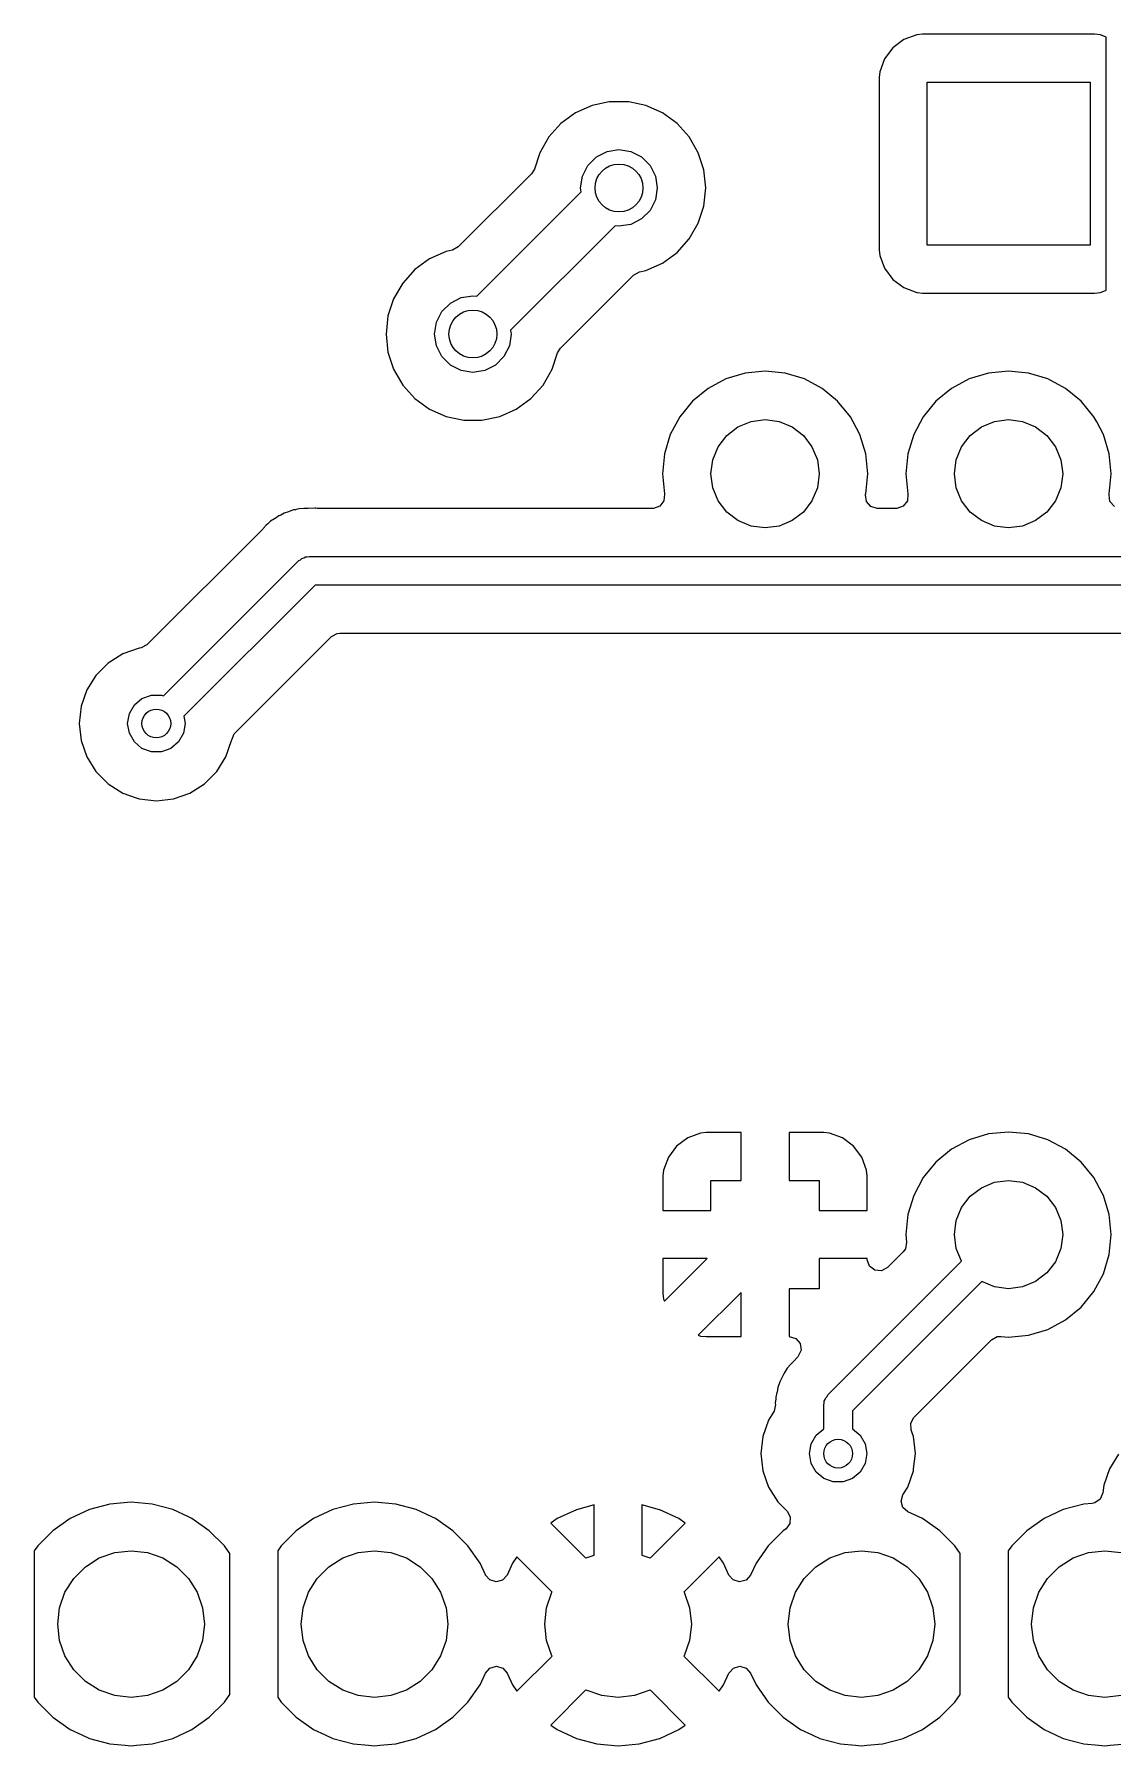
# Model space of a CAD drawing. Extents: x 3.96 to 7.44, y -5.28 to -1.66.
# Drawn here: x 4.43 to 4.873, y -4.22 to -3.517 of the extents above; entities that cross this region are included whole.
import ezdxf

# ---------------------------------------------------------------- set-up
doc = ezdxf.new("R2010")
doc.units = 0
doc.header["$MEASUREMENT"] = 0
doc.layers.add('BLACK', color=7, linetype='CONTINUOUS')

msp = doc.modelspace()

# ---------------------------------------------------------------- linework, layer by layer
at = {"layer": 'BLACK', "linetype": 'CONTINUOUS'}
for p, q in [((4.78246, -3.52246), (4.77906, -3.52699)), ((4.78699, -3.51906), (4.78246, -3.52246)), ((4.78246, -3.52246), (4.78246, -3.52246)), ((4.7923, -3.51708), (4.78699, -3.51906)), ((4.78699, -3.51906), (4.78699, -3.51906)), ((4.79465, -3.51683), (4.7923, -3.51708)), ((4.86535, -3.51683), (4.79465, -3.51683)), ((4.79465, -3.51683), (4.79465, -3.51683)), ((4.8677, -3.51708), (4.86535, -3.51683)), ((4.86535, -3.51683), (4.86535, -3.51683)), ((4.86535, -3.51683), (4.86535, -3.51683)), ((4.86535, -3.51683), (4.86535, -3.51683)), ((4.87016, -3.518), (4.8677, -3.51708)), ((4.8677, -3.51708), (4.8677, -3.51708)), ((4.87016, -3.622), (4.87016, -3.518)), ((4.77906, -3.52699), (4.77708, -3.5323)), ((4.77906, -3.52699), (4.77906, -3.52699)), ((4.77708, -3.5323), (4.77683, -3.53465)), ((4.77683, -3.53465), (4.77683, -3.53465)), ((4.77683, -3.53465), (4.77683, -3.60535)), ((4.79654, -3.60346), (4.79654, -3.53654)), ((4.79654, -3.53654), (4.86346, -3.53654)), ((4.86346, -3.53654), (4.86346, -3.60346)), ((4.65218, -3.54913), (4.64615, -3.55351)), ((4.65898, -3.5461), (4.65218, -3.54913)), ((4.65218, -3.54913), (4.65218, -3.54913)), ((4.66593, -3.54462), (4.65898, -3.5461)), ((4.65898, -3.5461), (4.65898, -3.5461)), ((4.66627, -3.54455), (4.66593, -3.54462)), ((4.67373, -3.54455), (4.66627, -3.54455)), ((4.67407, -3.54462), (4.67373, -3.54455)), ((4.68102, -3.5461), (4.67407, -3.54462)), ((4.68782, -3.54913), (4.68102, -3.5461)), ((4.68102, -3.5461), (4.68102, -3.5461)), ((4.69385, -3.55351), (4.68782, -3.54913)), ((4.68782, -3.54913), (4.68782, -3.54913)), ((4.64615, -3.55351), (4.64116, -3.55905)), ((4.69884, -3.55905), (4.69385, -3.55351)), ((4.69385, -3.55351), (4.69385, -3.55351)), ((4.64116, -3.55905), (4.63743, -3.5655)), ((4.66074, -3.56726), (4.66513, -3.56502)), ((4.66513, -3.56502), (4.67, -3.56425)), ((4.67, -3.56425), (4.67487, -3.56502)), ((4.67487, -3.56502), (4.67926, -3.56726)), ((4.70257, -3.5655), (4.69884, -3.55905)), ((4.63743, -3.5655), (4.63526, -3.57221)), ((4.63743, -3.5655), (4.63743, -3.5655)), ((4.65502, -3.57513), (4.65726, -3.57074)), ((4.65726, -3.57074), (4.66074, -3.56726)), ((4.67926, -3.56726), (4.68274, -3.57074)), ((4.68274, -3.57074), (4.68498, -3.57513)), ((4.70487, -3.57259), (4.70257, -3.5655)), ((4.63406, -3.57415), (4.60399, -3.60423)), ((4.63526, -3.57221), (4.63406, -3.57415)), ((4.65425, -3.58), (4.65502, -3.57513)), ((4.68498, -3.57513), (4.68575, -3.58)), ((4.70565, -3.58), (4.70487, -3.57259)), ((4.61158, -3.6245), (4.6545, -3.58158)), ((4.6545, -3.58158), (4.65425, -3.58)), ((4.68498, -3.58487), (4.68274, -3.58926)), ((4.68575, -3.58), (4.68498, -3.58487)), ((4.70487, -3.58741), (4.70565, -3.58)), ((4.67926, -3.59274), (4.67487, -3.59498)), ((4.68274, -3.58926), (4.67926, -3.59274)), ((4.70257, -3.5945), (4.70487, -3.58741)), ((4.66842, -3.5955), (4.6255, -3.63842)), ((4.67, -3.59575), (4.66842, -3.5955)), ((4.67487, -3.59498), (4.67, -3.59575)), ((4.69884, -3.60095), (4.70257, -3.5945)), ((4.59898, -3.6061), (4.59218, -3.60913)), ((4.60155, -3.60555), (4.59898, -3.6061)), ((4.59898, -3.6061), (4.59898, -3.6061)), ((4.60157, -3.60555), (4.60155, -3.60555)), ((4.60399, -3.60423), (4.60157, -3.60555)), ((4.68782, -3.61087), (4.69385, -3.60649)), ((4.69385, -3.60649), (4.69884, -3.60095)), ((4.77683, -3.60535), (4.77683, -3.60535)), ((4.77683, -3.60535), (4.77708, -3.6077)), ((4.86346, -3.60346), (4.79654, -3.60346)), ((4.58615, -3.61351), (4.58116, -3.61905)), ((4.59218, -3.60913), (4.58615, -3.61351)), ((4.59218, -3.60913), (4.59218, -3.60913)), ((4.67844, -3.61445), (4.68102, -3.6139)), ((4.68102, -3.6139), (4.68782, -3.61087)), ((4.77708, -3.6077), (4.77906, -3.61301)), ((4.77906, -3.61301), (4.77906, -3.61301)), ((4.77906, -3.61301), (4.78246, -3.61754)), ((4.58116, -3.61905), (4.57743, -3.6255)), ((4.64594, -3.64585), (4.67601, -3.61577)), ((4.67601, -3.61577), (4.67843, -3.61445)), ((4.67843, -3.61445), (4.67844, -3.61445)), ((4.78246, -3.61754), (4.78246, -3.61754)), ((4.78246, -3.61754), (4.78699, -3.62094)), ((4.78699, -3.62094), (4.78699, -3.62094)), ((4.78699, -3.62094), (4.7923, -3.62292)), ((4.57743, -3.6255), (4.57513, -3.63259)), ((4.57743, -3.6255), (4.57743, -3.6255)), ((4.59726, -3.63074), (4.60074, -3.62726)), ((4.60074, -3.62726), (4.60513, -3.62502)), ((4.60513, -3.62502), (4.61, -3.62425)), ((4.61, -3.62425), (4.61158, -3.6245)), ((4.7923, -3.62292), (4.7923, -3.62292)), ((4.7923, -3.62292), (4.79258, -3.62295)), ((4.79258, -3.62295), (4.79465, -3.62317)), ((4.79465, -3.62317), (4.86535, -3.62317)), ((4.86535, -3.62317), (4.8677, -3.62292)), ((4.8677, -3.62292), (4.87016, -3.622)), ((4.57513, -3.63259), (4.57435, -3.64)), ((4.57513, -3.63259), (4.57513, -3.63259)), ((4.59425, -3.64), (4.59502, -3.63513)), ((4.59502, -3.63513), (4.59726, -3.63074)), ((4.57435, -3.64), (4.57513, -3.64741)), ((4.59502, -3.64487), (4.59425, -3.64)), ((4.62575, -3.64), (4.62498, -3.64487)), ((4.6255, -3.63842), (4.62575, -3.64)), ((4.57513, -3.64741), (4.57513, -3.64741)), ((4.57513, -3.64741), (4.57743, -3.6545)), ((4.59726, -3.64926), (4.59502, -3.64487)), ((4.60074, -3.65274), (4.59726, -3.64926)), ((4.62274, -3.64926), (4.61926, -3.65274)), ((4.62498, -3.64487), (4.62274, -3.64926)), ((4.64257, -3.6545), (4.64474, -3.64779)), ((4.64474, -3.64779), (4.64594, -3.64585)), ((4.57743, -3.6545), (4.57743, -3.6545)), ((4.57743, -3.6545), (4.58116, -3.66095)), ((4.60513, -3.65498), (4.60074, -3.65274)), ((4.61, -3.65575), (4.60513, -3.65498)), ((4.61487, -3.65498), (4.61, -3.65575)), ((4.61926, -3.65274), (4.61487, -3.65498)), ((4.63884, -3.66095), (4.64257, -3.6545)), ((4.72178, -3.65606), (4.71387, -3.65846)), ((4.73, -3.65525), (4.72178, -3.65606)), ((4.73822, -3.65606), (4.73, -3.65525)), ((4.74613, -3.65846), (4.73822, -3.65606)), ((4.82178, -3.65606), (4.81387, -3.65846)), ((4.83, -3.65525), (4.82178, -3.65606)), ((4.83822, -3.65606), (4.83, -3.65525)), ((4.84613, -3.65846), (4.83822, -3.65606)), ((4.58116, -3.66095), (4.58615, -3.66649)), ((4.63385, -3.66649), (4.63884, -3.66095)), ((4.70658, -3.66235), (4.70019, -3.6676)), ((4.71387, -3.65846), (4.70658, -3.66235)), ((4.70658, -3.66235), (4.70658, -3.66235)), ((4.75342, -3.66235), (4.74613, -3.65846)), ((4.75981, -3.6676), (4.75342, -3.66235)), ((4.75342, -3.66235), (4.75342, -3.66235)), ((4.80658, -3.66235), (4.80019, -3.6676)), ((4.81387, -3.65846), (4.80658, -3.66235)), ((4.80658, -3.66235), (4.80658, -3.66235)), ((4.85342, -3.66235), (4.84613, -3.65846)), ((4.85981, -3.6676), (4.85342, -3.66235)), ((4.85342, -3.66235), (4.85342, -3.66235)), ((4.58615, -3.66649), (4.58615, -3.66649)), ((4.58615, -3.66649), (4.59218, -3.67087)), ((4.62782, -3.67087), (4.63385, -3.66649)), ((4.70019, -3.6676), (4.69495, -3.67398)), ((4.76505, -3.67398), (4.75981, -3.6676)), ((4.80019, -3.6676), (4.79495, -3.67398)), ((4.86505, -3.67398), (4.85981, -3.6676)), ((4.59218, -3.67087), (4.59218, -3.67087)), ((4.59218, -3.67087), (4.59898, -3.6739)), ((4.59898, -3.6739), (4.59898, -3.6739)), ((4.59898, -3.6739), (4.60627, -3.67545)), ((4.60627, -3.67545), (4.60627, -3.67545)), ((4.60627, -3.67545), (4.61373, -3.67545)), ((4.61373, -3.67545), (4.62102, -3.6739)), ((4.61373, -3.67545), (4.61373, -3.67545)), ((4.62102, -3.6739), (4.62782, -3.67087)), ((4.69495, -3.67398), (4.69106, -3.68127)), ((4.69495, -3.67398), (4.69495, -3.67398)), ((4.71888, -3.67814), (4.72424, -3.67592)), ((4.72424, -3.67592), (4.73, -3.67516)), ((4.73, -3.67516), (4.73576, -3.67592)), ((4.73576, -3.67592), (4.74112, -3.67814)), ((4.7662, -3.67613), (4.76505, -3.67398)), ((4.76505, -3.67398), (4.76505, -3.67398)), ((4.76894, -3.68127), (4.7662, -3.67613)), ((4.79495, -3.67398), (4.79106, -3.68127)), ((4.79495, -3.67398), (4.79495, -3.67398)), ((4.81888, -3.67814), (4.82424, -3.67592)), ((4.82424, -3.67592), (4.83, -3.67516)), ((4.83, -3.67516), (4.83576, -3.67592)), ((4.83576, -3.67592), (4.84112, -3.67814)), ((4.8662, -3.67613), (4.86505, -3.67398)), ((4.86505, -3.67398), (4.86505, -3.67398)), ((4.86894, -3.68127), (4.8662, -3.67613)), ((4.69106, -3.68127), (4.68866, -3.68918)), ((4.71074, -3.68628), (4.71427, -3.68167)), ((4.71427, -3.68167), (4.71888, -3.67814)), ((4.74112, -3.67814), (4.74573, -3.68167)), ((4.74573, -3.68167), (4.74926, -3.68628)), ((4.77134, -3.68918), (4.76894, -3.68127)), ((4.79106, -3.68127), (4.78866, -3.68918)), ((4.81074, -3.68628), (4.81427, -3.68167)), ((4.81427, -3.68167), (4.81888, -3.67814)), ((4.84112, -3.67814), (4.84573, -3.68167)), ((4.84573, -3.68167), (4.84926, -3.68628)), ((4.87134, -3.68918), (4.86894, -3.68127)), ((4.68866, -3.68918), (4.68785, -3.6974)), ((4.70776, -3.6974), (4.70851, -3.69164)), ((4.70851, -3.69164), (4.71074, -3.68628)), ((4.74926, -3.68628), (4.75149, -3.69164)), ((4.75149, -3.69164), (4.75224, -3.6974)), ((4.77215, -3.6974), (4.77134, -3.68918)), ((4.78866, -3.68918), (4.78785, -3.6974)), ((4.80776, -3.6974), (4.80851, -3.69164)), ((4.80851, -3.69164), (4.81074, -3.68628)), ((4.84926, -3.68628), (4.85149, -3.69164)), ((4.85149, -3.69164), (4.85224, -3.6974)), ((4.87215, -3.6974), (4.87134, -3.68918)), ((4.68785, -3.6974), (4.68866, -3.70562)), ((4.70851, -3.70316), (4.70776, -3.6974)), ((4.75224, -3.6974), (4.75149, -3.70316)), ((4.77134, -3.70562), (4.77215, -3.6974)), ((4.78785, -3.6974), (4.78866, -3.70562)), ((4.80851, -3.70316), (4.80776, -3.6974)), ((4.85224, -3.6974), (4.85149, -3.70316)), ((4.87134, -3.70562), (4.87215, -3.6974)), ((4.68866, -3.70562), (4.6887, -3.70584)), ((4.71074, -3.70852), (4.70851, -3.70316)), ((4.75149, -3.70316), (4.74926, -3.70852)), ((4.7713, -3.70584), (4.77134, -3.70563)), ((4.77134, -3.70563), (4.77134, -3.70562)), ((4.78866, -3.70562), (4.7887, -3.70584)), ((4.81074, -3.70852), (4.80851, -3.70316)), ((4.85149, -3.70316), (4.84926, -3.70852)), ((4.8713, -3.70584), (4.87134, -3.70563)), ((4.87134, -3.70563), (4.87134, -3.70562)), ((4.5363, -3.71228), (4.53452, -3.71298)), ((4.53713, -3.71218), (4.5363, -3.71228)), ((4.5363, -3.71228), (4.5363, -3.71228)), ((4.53788, -3.71202), (4.53713, -3.71218)), ((4.53868, -3.71179), (4.53788, -3.71202)), ((4.54059, -3.71173), (4.53868, -3.71179)), ((4.53868, -3.71179), (4.53868, -3.71179)), ((4.54082, -3.71171), (4.54059, -3.71173)), ((4.5411, -3.71167), (4.54082, -3.71171)), ((4.54111, -3.71167), (4.5411, -3.71167)), ((4.54231, -3.71167), (4.54111, -3.71167)), ((4.54111, -3.71167), (4.54111, -3.71167)), ((4.54515, -3.71158), (4.54231, -3.71167)), ((4.54545, -3.71161), (4.54515, -3.71158)), ((4.54515, -3.71158), (4.54515, -3.71158)), ((4.54608, -3.71167), (4.54545, -3.7116)), ((4.54545, -3.7116), (4.54545, -3.71161)), ((4.68391, -3.71167), (4.54608, -3.71167)), ((4.68417, -3.71167), (4.68391, -3.71167)), ((4.68677, -3.71075), (4.68417, -3.71167)), ((4.68846, -3.70858), (4.68677, -3.71075)), ((4.6887, -3.70584), (4.68846, -3.70858)), ((4.71427, -3.71313), (4.71074, -3.70852)), ((4.74926, -3.70852), (4.74573, -3.71313)), ((4.77126, -3.7061), (4.7713, -3.70584)), ((4.77165, -3.70882), (4.77126, -3.7061)), ((4.77345, -3.7109), (4.77165, -3.70882)), ((4.77609, -3.71167), (4.77345, -3.7109)), ((4.78391, -3.71167), (4.77609, -3.71167)), ((4.78417, -3.71167), (4.78391, -3.71167)), ((4.78677, -3.71075), (4.78417, -3.71167)), ((4.78846, -3.70858), (4.78677, -3.71075)), ((4.7887, -3.70584), (4.78846, -3.70858)), ((4.81427, -3.71313), (4.81074, -3.70852)), ((4.84926, -3.70852), (4.84573, -3.71313)), ((4.87126, -3.7061), (4.8713, -3.70584)), ((4.87165, -3.70882), (4.87126, -3.7061)), ((4.87345, -3.7109), (4.87165, -3.70882)), ((4.52505, -3.71847), (4.52383, -3.71994)), ((4.52572, -3.71797), (4.52505, -3.71847)), ((4.52505, -3.71847), (4.52505, -3.71847)), ((4.5263, -3.71748), (4.52572, -3.71797)), ((4.52689, -3.71689), (4.5263, -3.71748)), ((4.52854, -3.71591), (4.52689, -3.71689)), ((4.52873, -3.71579), (4.52854, -3.71591)), ((4.53028, -3.71466), (4.52873, -3.71579)), ((4.53106, -3.71436), (4.53028, -3.71466)), ((4.53028, -3.71466), (4.53028, -3.71466)), ((4.53175, -3.71402), (4.53106, -3.71436)), ((4.53246, -3.71359), (4.53175, -3.71402)), ((4.5343, -3.71306), (4.53246, -3.71359)), ((4.53452, -3.71298), (4.5343, -3.71306)), ((4.71888, -3.71667), (4.71427, -3.71313)), ((4.72424, -3.71889), (4.71888, -3.71667)), ((4.73, -3.71965), (4.72424, -3.71889)), ((4.73576, -3.71889), (4.73, -3.71965)), ((4.74112, -3.71667), (4.73576, -3.71889)), ((4.74573, -3.71313), (4.74112, -3.71667)), ((4.81888, -3.71667), (4.81427, -3.71313)), ((4.82424, -3.71889), (4.81888, -3.71667)), ((4.83, -3.71965), (4.82424, -3.71889)), ((4.83576, -3.71889), (4.83, -3.71965)), ((4.84112, -3.71667), (4.83576, -3.71889)), ((4.84573, -3.71313), (4.84112, -3.71667)), ((4.52367, -3.72011), (4.47613, -3.76765)), ((4.52383, -3.71994), (4.52367, -3.72011)), ((4.48295, -3.7887), (4.53854, -3.73311)), ((4.53854, -3.73311), (4.53921, -3.73272)), ((4.53921, -3.73272), (4.53976, -3.73217)), ((4.53976, -3.73217), (4.54051, -3.73197)), ((4.54051, -3.73197), (4.54119, -3.73158)), ((4.54119, -3.73158), (4.54197, -3.73158)), ((4.54197, -3.73158), (4.54272, -3.73138)), ((4.54272, -3.73138), (4.98767, -3.73138)), ((4.54516, -3.74319), (4.49129, -3.79706)), ((4.99012, -3.74319), (4.54516, -3.74319)), ((4.47372, -3.76897), (4.47323, -3.76905)), ((4.47613, -3.76765), (4.47372, -3.76897)), ((4.51235, -3.80387), (4.55189, -3.76432)), ((4.55189, -3.76432), (4.55431, -3.76301)), ((4.55431, -3.76301), (4.55535, -3.76289)), ((4.55535, -3.76289), (4.98675, -3.76289)), ((4.46023, -3.7752), (4.4552, -3.78023)), ((4.46624, -3.77143), (4.46023, -3.7752)), ((4.47294, -3.76908), (4.46624, -3.77143)), ((4.47323, -3.76905), (4.47294, -3.76908)), ((4.47294, -3.76908), (4.47294, -3.76908)), ((4.4552, -3.78023), (4.45143, -3.78624)), ((4.45143, -3.78624), (4.44908, -3.79294)), ((4.47095, -3.79241), (4.47409, -3.78977)), ((4.47409, -3.78977), (4.47795, -3.78837)), ((4.47795, -3.78837), (4.48205, -3.78837)), ((4.48205, -3.78837), (4.48295, -3.7887)), ((4.44908, -3.79294), (4.44828, -3.8)), ((4.44908, -3.79294), (4.44908, -3.79294)), ((4.46819, -3.8), (4.4689, -3.79596)), ((4.4689, -3.79596), (4.47095, -3.79241)), ((4.49129, -3.79706), (4.49181, -3.8)), ((4.44828, -3.8), (4.44828, -3.8)), ((4.44828, -3.8), (4.44908, -3.80706)), ((4.4689, -3.80404), (4.46819, -3.8)), ((4.47095, -3.80759), (4.4689, -3.80404)), ((4.4911, -3.80404), (4.48905, -3.80759)), ((4.49181, -3.8), (4.4911, -3.80404)), ((4.51202, -3.80424), (4.51235, -3.80387)), ((4.44908, -3.80706), (4.44908, -3.80706)), ((4.44908, -3.80706), (4.45143, -3.81376)), ((4.47409, -3.81023), (4.47095, -3.80759)), ((4.47795, -3.81163), (4.47409, -3.81023)), ((4.48591, -3.81023), (4.48205, -3.81163)), ((4.48905, -3.80759), (4.48591, -3.81023)), ((4.50857, -3.81376), (4.51092, -3.80706)), ((4.51092, -3.80706), (4.51095, -3.80677)), ((4.51095, -3.80677), (4.51202, -3.80424)), ((4.45143, -3.81376), (4.4552, -3.81977)), ((4.48205, -3.81163), (4.47795, -3.81163)), ((4.5048, -3.81977), (4.50857, -3.81376)), ((4.4552, -3.81977), (4.46023, -3.8248)), ((4.46023, -3.8248), (4.46624, -3.82857)), ((4.49376, -3.82857), (4.49977, -3.8248)), ((4.49977, -3.8248), (4.5048, -3.81977)), ((4.46624, -3.82857), (4.47173, -3.8305)), ((4.47173, -3.8305), (4.47294, -3.83092)), ((4.47294, -3.83092), (4.47294, -3.83092)), ((4.47294, -3.83092), (4.48, -3.83172)), ((4.48, -3.83172), (4.48706, -3.83092)), ((4.48, -3.83172), (4.48, -3.83172)), ((4.48, -3.83172), (4.48, -3.83172)), ((4.48706, -3.83092), (4.49376, -3.82857)), ((4.48706, -3.83092), (4.48706, -3.83092)), ((4.48706, -3.83092), (4.48706, -3.83092)), ((4.69822, -3.9703), (4.69369, -3.97369)), ((4.70353, -3.96832), (4.69822, -3.9703)), ((4.69822, -3.9703), (4.69822, -3.9703)), ((4.70587, -3.96807), (4.70353, -3.96832)), ((4.70353, -3.96832), (4.70353, -3.96832)), ((4.72016, -3.96807), (4.70587, -3.96807)), ((4.72016, -3.98776), (4.72016, -3.96807)), ((4.75413, -3.96807), (4.73984, -3.96807)), ((4.73984, -3.96807), (4.73984, -3.98776)), ((4.75647, -3.96832), (4.75413, -3.96807)), ((4.76178, -3.9703), (4.75647, -3.96832)), ((4.75647, -3.96832), (4.75647, -3.96832)), ((4.76631, -3.97369), (4.76178, -3.9703)), ((4.76178, -3.9703), (4.76178, -3.9703)), ((4.81387, -3.97106), (4.80658, -3.97495)), ((4.82178, -3.96866), (4.81387, -3.97106)), ((4.83, -3.96785), (4.82178, -3.96866)), ((4.83822, -3.96866), (4.83, -3.96785)), ((4.84613, -3.97106), (4.83822, -3.96866)), ((4.85342, -3.97495), (4.84613, -3.97106)), ((4.6903, -3.97822), (4.68832, -3.98353)), ((4.69369, -3.97369), (4.6903, -3.97822)), ((4.6903, -3.97822), (4.6903, -3.97822)), ((4.69369, -3.97369), (4.69369, -3.97369)), ((4.7697, -3.97822), (4.76631, -3.97369)), ((4.76631, -3.97369), (4.76631, -3.97369)), ((4.77168, -3.98353), (4.7697, -3.97822)), ((4.7697, -3.97822), (4.7697, -3.97822)), ((4.80658, -3.97495), (4.80019, -3.98019)), ((4.80658, -3.97495), (4.80658, -3.97495)), ((4.85981, -3.98019), (4.85342, -3.97495)), ((4.85342, -3.97495), (4.85342, -3.97495)), ((4.68832, -3.98353), (4.68807, -3.98587)), ((4.68807, -3.98587), (4.68807, -4.00016)), ((4.68832, -3.98353), (4.68832, -3.98353)), ((4.77193, -3.98587), (4.77168, -3.98353)), ((4.77168, -3.98353), (4.77168, -3.98353)), ((4.77193, -4.00016), (4.77193, -3.98587)), ((4.77193, -3.98587), (4.77193, -3.98587)), ((4.79495, -3.98658), (4.79106, -3.99387)), ((4.80019, -3.98019), (4.79495, -3.98658)), ((4.79495, -3.98658), (4.79495, -3.98658)), ((4.86505, -3.98658), (4.85981, -3.98019)), ((4.86848, -3.99299), (4.86505, -3.98658)), ((4.86505, -3.98658), (4.86505, -3.98658)), ((4.70776, -4.00016), (4.70776, -3.98776)), ((4.70776, -3.98776), (4.72016, -3.98776)), ((4.73984, -3.98776), (4.75224, -3.98776)), ((4.75224, -3.98776), (4.75224, -4.00016)), ((4.79106, -3.99387), (4.78866, -4.00178)), ((4.81427, -3.99427), (4.81888, -3.99074)), ((4.81888, -3.99074), (4.82424, -3.98851)), ((4.82424, -3.98851), (4.83, -3.98776)), ((4.83, -3.98776), (4.83576, -3.98851)), ((4.83576, -3.98851), (4.84112, -3.99074)), ((4.84112, -3.99074), (4.84573, -3.99427)), ((4.86894, -3.99387), (4.86848, -3.99299)), ((4.87134, -4.00178), (4.86894, -3.99387)), ((4.68807, -4.00016), (4.70776, -4.00016)), ((4.75224, -4.00016), (4.77193, -4.00016)), ((4.80851, -4.00424), (4.81074, -3.99888)), ((4.81074, -3.99888), (4.81427, -3.99427)), ((4.84573, -3.99427), (4.84926, -3.99888)), ((4.84926, -3.99888), (4.85149, -4.00424)), ((4.78866, -4.00178), (4.78785, -4.01)), ((4.80776, -4.01), (4.80851, -4.00424)), ((4.85149, -4.00424), (4.85224, -4.01)), ((4.87215, -4.01), (4.87134, -4.00178)), ((4.78815, -4.0131), (4.78764, -4.01581)), ((4.78785, -4.01), (4.78785, -4.01)), ((4.78785, -4.01), (4.78815, -4.0131)), ((4.80851, -4.01576), (4.80776, -4.01)), ((4.85224, -4.01), (4.85149, -4.01576)), ((4.87134, -4.01822), (4.87215, -4.01)), ((4.68807, -4.01984), (4.68807, -4.03413)), ((4.70624, -4.01984), (4.68807, -4.01984)), ((4.68867, -4.03741), (4.70624, -4.01984)), ((4.77193, -4.01984), (4.75224, -4.01984)), ((4.75224, -4.01984), (4.75224, -4.03224)), ((4.75582, -4.07582), (4.81067, -4.02097)), ((4.77193, -4.02007), (4.77193, -4.01984)), ((4.77194, -4.02041), (4.77193, -4.02007)), ((4.7729, -4.02299), (4.77194, -4.02041)), ((4.78675, -4.01703), (4.78026, -4.02352)), ((4.78764, -4.01581), (4.78675, -4.01703)), ((4.81067, -4.02097), (4.80851, -4.01576)), ((4.84926, -4.02112), (4.84573, -4.02573)), ((4.85149, -4.01576), (4.84926, -4.02112)), ((4.86894, -4.02613), (4.87134, -4.01822)), ((4.7751, -4.02464), (4.7729, -4.02299)), ((4.77785, -4.02484), (4.7751, -4.02464)), ((4.78026, -4.02352), (4.77785, -4.02484)), ((4.84573, -4.02573), (4.84112, -4.02926)), ((4.86505, -4.03342), (4.86894, -4.02613)), ((4.68807, -4.03413), (4.68832, -4.03647)), ((4.72016, -4.03376), (4.70259, -4.05133)), ((4.72016, -4.05193), (4.72016, -4.03376)), ((4.75224, -4.03224), (4.73984, -4.03224)), ((4.73984, -4.03224), (4.73984, -4.05193)), ((4.81903, -4.02933), (4.76591, -4.08245)), ((4.82424, -4.03149), (4.81903, -4.02933)), ((4.83, -4.03224), (4.82424, -4.03149)), ((4.83576, -4.03149), (4.83, -4.03224)), ((4.84112, -4.02926), (4.83576, -4.03149)), ((4.85981, -4.03981), (4.86505, -4.03342)), ((4.68832, -4.03647), (4.68832, -4.03647)), ((4.68832, -4.03647), (4.68867, -4.03741)), ((4.85342, -4.04505), (4.85981, -4.03981)), ((4.83822, -4.05134), (4.84613, -4.04894)), ((4.84613, -4.04894), (4.85342, -4.04505)), ((4.70259, -4.05133), (4.70353, -4.05168)), ((4.70353, -4.05168), (4.70353, -4.05168)), ((4.70353, -4.05168), (4.70587, -4.05193)), ((4.70587, -4.05193), (4.70587, -4.05193)), ((4.70587, -4.05193), (4.72016, -4.05193)), ((4.73984, -4.05193), (4.73995, -4.05193)), ((4.73995, -4.05193), (4.74259, -4.0527)), ((4.74259, -4.0527), (4.74439, -4.05478)), ((4.74439, -4.05478), (4.74478, -4.05751)), ((4.79111, -4.08511), (4.82297, -4.05325)), ((4.82297, -4.05325), (4.82538, -4.05193)), ((4.82538, -4.05193), (4.8269, -4.05185)), ((4.8269, -4.05185), (4.83, -4.05215)), ((4.83, -4.05215), (4.83822, -4.05134)), ((4.74043, -4.06343), (4.73912, -4.06483)), ((4.74057, -4.06326), (4.74043, -4.06343)), ((4.74075, -4.06303), (4.74057, -4.06326)), ((4.74161, -4.06217), (4.74075, -4.06303)), ((4.74075, -4.06303), (4.74075, -4.06303)), ((4.74351, -4.06015), (4.74161, -4.06217)), ((4.74364, -4.06001), (4.74351, -4.06015)), ((4.74478, -4.05751), (4.74364, -4.06001)), ((4.73579, -4.07131), (4.73554, -4.07203)), ((4.736, -4.0705), (4.73579, -4.07131)), ((4.73692, -4.06882), (4.736, -4.0705)), ((4.736, -4.0705), (4.736, -4.0705)), ((4.73702, -4.06861), (4.73692, -4.06882)), ((4.73778, -4.06686), (4.73702, -4.06861)), ((4.73829, -4.0662), (4.73778, -4.06686)), ((4.73778, -4.06686), (4.73778, -4.06686)), ((4.73871, -4.06556), (4.73829, -4.0662)), ((4.73912, -4.06483), (4.73871, -4.06556)), ((4.73433, -4.07836), (4.7342, -4.07919)), ((4.73439, -4.0776), (4.73433, -4.07836)), ((4.73487, -4.07491), (4.73439, -4.07676)), ((4.73439, -4.07676), (4.73439, -4.0776)), ((4.73491, -4.07469), (4.73487, -4.07491)), ((4.73521, -4.0728), (4.73491, -4.07469)), ((4.73554, -4.07203), (4.73521, -4.0728)), ((4.7543, -4.07847), (4.75468, -4.0778)), ((4.75468, -4.0778), (4.75489, -4.07705)), ((4.75489, -4.07705), (4.75544, -4.0765)), ((4.75544, -4.0765), (4.75582, -4.07582)), ((4.73353, -4.08289), (4.73143, -4.08624)), ((4.73374, -4.08253), (4.73353, -4.08289)), ((4.73426, -4.07983), (4.73374, -4.08253)), ((4.7342, -4.07919), (4.7342, -4.07919)), ((4.7342, -4.07919), (4.73426, -4.07983)), ((4.75409, -4.08), (4.7543, -4.07925)), ((4.75409, -4.08977), (4.75409, -4.08)), ((4.7543, -4.07925), (4.7543, -4.07847)), ((4.76591, -4.08245), (4.76591, -4.08977)), ((4.78981, -4.08743), (4.79111, -4.08511)), ((4.73143, -4.08624), (4.72908, -4.09294)), ((4.73143, -4.08624), (4.73143, -4.08624)), ((4.7489, -4.09596), (4.75095, -4.09241)), ((4.75095, -4.09241), (4.75409, -4.08977)), ((4.76591, -4.08977), (4.76905, -4.09241)), ((4.76905, -4.09241), (4.7711, -4.09596)), ((4.78995, -4.09018), (4.78981, -4.08743)), ((4.79039, -4.09143), (4.78995, -4.09018)), ((4.79092, -4.09294), (4.79039, -4.09143)), ((4.72908, -4.09294), (4.72828, -4.1)), ((4.72908, -4.09294), (4.72908, -4.09294)), ((4.74819, -4.1), (4.7489, -4.09596)), ((4.7711, -4.09596), (4.77181, -4.1)), ((4.79172, -4.1), (4.79092, -4.09294)), ((4.79092, -4.09294), (4.79092, -4.09294)), ((4.72828, -4.1), (4.72828, -4.1)), ((4.72828, -4.1), (4.72908, -4.10706)), ((4.7489, -4.10404), (4.74819, -4.1)), ((4.75095, -4.10759), (4.7489, -4.10404)), ((4.7711, -4.10404), (4.76905, -4.10759)), ((4.77181, -4.1), (4.7711, -4.10404)), ((4.79092, -4.10706), (4.79101, -4.10624)), ((4.79101, -4.10624), (4.79172, -4.1)), ((4.79172, -4.1), (4.79172, -4.1)), ((4.87143, -4.10624), (4.86908, -4.11294)), ((4.8752, -4.10023), (4.87143, -4.10624)), ((4.72908, -4.10706), (4.72908, -4.10706)), ((4.72908, -4.10706), (4.73143, -4.11376)), ((4.75409, -4.11023), (4.75095, -4.10759)), ((4.75795, -4.11163), (4.75409, -4.11023)), ((4.76205, -4.11163), (4.75795, -4.11163)), ((4.76591, -4.11023), (4.76205, -4.11163)), ((4.76905, -4.10759), (4.76591, -4.11023)), ((4.78857, -4.11376), (4.79092, -4.10706)), ((4.86908, -4.11294), (4.86872, -4.11613)), ((4.86908, -4.11294), (4.86908, -4.11294)), ((4.46961, -4.11999), (4.46092, -4.12075)), ((4.47829, -4.12075), (4.46961, -4.11999)), ((4.46961, -4.11999), (4.46961, -4.11999)), ((4.56961, -4.11999), (4.56092, -4.12075)), ((4.57829, -4.12075), (4.56961, -4.11999)), ((4.56961, -4.11999), (4.56961, -4.11999)), ((4.73143, -4.11376), (4.7352, -4.11977)), ((4.7352, -4.11977), (4.73903, -4.1236)), ((4.78586, -4.11946), (4.7866, -4.1169)), ((4.78661, -4.1221), (4.78586, -4.11946)), ((4.7866, -4.1169), (4.78857, -4.11376)), ((4.78857, -4.11376), (4.78857, -4.11376)), ((4.86429, -4.12045), (4.86092, -4.12075)), ((4.86539, -4.12023), (4.86429, -4.12045)), ((4.86765, -4.11867), (4.86539, -4.12023)), ((4.86872, -4.11613), (4.86765, -4.11867)), ((4.4446, -4.12669), (4.43746, -4.13169)), ((4.4525, -4.123), (4.4446, -4.12669)), ((4.4446, -4.12669), (4.4446, -4.12669)), ((4.46092, -4.12075), (4.4525, -4.123)), ((4.4525, -4.123), (4.4525, -4.123)), ((4.46092, -4.12075), (4.46092, -4.12075)), ((4.48671, -4.123), (4.47829, -4.12075)), ((4.47829, -4.12075), (4.47829, -4.12075)), ((4.49316, -4.12601), (4.48671, -4.123)), ((4.48671, -4.123), (4.48671, -4.123)), ((4.49461, -4.12669), (4.49316, -4.12601)), ((4.50175, -4.13169), (4.49461, -4.12669)), ((4.5446, -4.12669), (4.53746, -4.13169)), ((4.5525, -4.123), (4.5446, -4.12669)), ((4.5446, -4.12669), (4.5446, -4.12669)), ((4.56092, -4.12075), (4.5525, -4.123)), ((4.5525, -4.123), (4.5525, -4.123)), ((4.56092, -4.12075), (4.56092, -4.12075)), ((4.58671, -4.123), (4.57829, -4.12075)), ((4.57829, -4.12075), (4.57829, -4.12075)), ((4.59316, -4.12601), (4.58671, -4.123)), ((4.58671, -4.123), (4.58671, -4.123)), ((4.59461, -4.12669), (4.59316, -4.12601)), ((4.60175, -4.13169), (4.59461, -4.12669)), ((4.64461, -4.1267), (4.64203, -4.12851)), ((4.65251, -4.12302), (4.64461, -4.1267)), ((4.65976, -4.12108), (4.65251, -4.12302)), ((4.65251, -4.12302), (4.65251, -4.12302)), ((4.65976, -4.14174), (4.65976, -4.12108)), ((4.6867, -4.12302), (4.67945, -4.12108)), ((4.67945, -4.12108), (4.67945, -4.14174)), ((4.68671, -4.12302), (4.6867, -4.12302)), ((4.6946, -4.1267), (4.68671, -4.12302)), ((4.69718, -4.12851), (4.6946, -4.1267)), ((4.73903, -4.1236), (4.74034, -4.12601)), ((4.74034, -4.12601), (4.74015, -4.12875)), ((4.78867, -4.12392), (4.78661, -4.1221)), ((4.79461, -4.12669), (4.78867, -4.12392)), ((4.80175, -4.13169), (4.79461, -4.12669)), ((4.8446, -4.12669), (4.83746, -4.13169)), ((4.8525, -4.123), (4.8446, -4.12669)), ((4.8446, -4.12669), (4.8446, -4.12669)), ((4.86092, -4.12075), (4.8525, -4.123)), ((4.8525, -4.123), (4.8525, -4.123)), ((4.86092, -4.12075), (4.86092, -4.12075)), ((4.43746, -4.13169), (4.43129, -4.13785)), ((4.50792, -4.13785), (4.50175, -4.13169)), ((4.53746, -4.13169), (4.53129, -4.13785)), ((4.60792, -4.13785), (4.60175, -4.13169)), ((4.64203, -4.12851), (4.65645, -4.14292)), ((4.68277, -4.14292), (4.69718, -4.12851)), ((4.69718, -4.12851), (4.69718, -4.12851)), ((4.73746, -4.13169), (4.73129, -4.13785)), ((4.73837, -4.13105), (4.73746, -4.13169)), ((4.73746, -4.13169), (4.73746, -4.13169)), ((4.7385, -4.13096), (4.73837, -4.13105)), ((4.74015, -4.12875), (4.7385, -4.13096)), ((4.80792, -4.13785), (4.80175, -4.13169)), ((4.83746, -4.13169), (4.83129, -4.13785)), ((4.43129, -4.13785), (4.42984, -4.13993)), ((4.42984, -4.13993), (4.42984, -4.20007)), ((4.45654, -4.14286), (4.4629, -4.14064)), ((4.4629, -4.14064), (4.46961, -4.13988)), ((4.46961, -4.13988), (4.47631, -4.14064)), ((4.47631, -4.14064), (4.48267, -4.14286)), ((4.51016, -4.14105), (4.50792, -4.13785)), ((4.51016, -4.19895), (4.51016, -4.14105)), ((4.53129, -4.13785), (4.52984, -4.13993)), ((4.52984, -4.13993), (4.52984, -4.20007)), ((4.55654, -4.14286), (4.5629, -4.14064)), ((4.5629, -4.14064), (4.56961, -4.13988)), ((4.56961, -4.13988), (4.57631, -4.14064)), ((4.57631, -4.14064), (4.58267, -4.14286)), ((4.61292, -4.14499), (4.60792, -4.13785)), ((4.73129, -4.13785), (4.72629, -4.14499)), ((4.75654, -4.14286), (4.7629, -4.14064)), ((4.7629, -4.14064), (4.76961, -4.13988)), ((4.76961, -4.13988), (4.77631, -4.14064)), ((4.77631, -4.14064), (4.78267, -4.14286)), ((4.81016, -4.14105), (4.80792, -4.13785)), ((4.81016, -4.19895), (4.81016, -4.14105)), ((4.83129, -4.13785), (4.82984, -4.13993)), ((4.82984, -4.13993), (4.82984, -4.20007)), ((4.85654, -4.14286), (4.8629, -4.14064)), ((4.8629, -4.14064), (4.86961, -4.13988)), ((4.86961, -4.13988), (4.87631, -4.14064)), ((4.44606, -4.15122), (4.45083, -4.14645)), ((4.45083, -4.14645), (4.45654, -4.14286)), ((4.48267, -4.14286), (4.48838, -4.14645)), ((4.48838, -4.14645), (4.49315, -4.15122)), ((4.54606, -4.15122), (4.55083, -4.14645)), ((4.55083, -4.14645), (4.55654, -4.14286)), ((4.58267, -4.14286), (4.58838, -4.14645)), ((4.58838, -4.14645), (4.59315, -4.15122)), ((4.61518, -4.14985), (4.61292, -4.14499)), ((4.62631, -4.145), (4.62404, -4.14987)), ((4.62811, -4.14243), (4.62631, -4.145)), ((4.64253, -4.15684), (4.62811, -4.14243)), ((4.65645, -4.14292), (4.65654, -4.14286)), ((4.65654, -4.14286), (4.65976, -4.14174)), ((4.67945, -4.14174), (4.68267, -4.14286)), ((4.68267, -4.14286), (4.68277, -4.14292)), ((4.7111, -4.14243), (4.69668, -4.15684)), ((4.7129, -4.145), (4.7111, -4.14243)), ((4.7111, -4.14243), (4.7111, -4.14243)), ((4.71517, -4.14987), (4.7129, -4.145)), ((4.7129, -4.145), (4.7129, -4.145)), ((4.72629, -4.14499), (4.72402, -4.14987)), ((4.74606, -4.15122), (4.75083, -4.14645)), ((4.75083, -4.14645), (4.75654, -4.14286)), ((4.78267, -4.14286), (4.78838, -4.14645)), ((4.78838, -4.14645), (4.79315, -4.15122)), ((4.84606, -4.15122), (4.85083, -4.14645)), ((4.85083, -4.14645), (4.85654, -4.14286)), ((4.44247, -4.15693), (4.44606, -4.15122)), ((4.49315, -4.15122), (4.49674, -4.15693)), ((4.54247, -4.15693), (4.54606, -4.15122)), ((4.59315, -4.15122), (4.59674, -4.15693)), ((4.61519, -4.14987), (4.61518, -4.14985)), ((4.61695, -4.15189), (4.61519, -4.14987)), ((4.61958, -4.15269), (4.61695, -4.15189)), ((4.62222, -4.15193), (4.61958, -4.15269)), ((4.62404, -4.14987), (4.62222, -4.15193)), ((4.71692, -4.15189), (4.71517, -4.14987)), ((4.71956, -4.15269), (4.71692, -4.15189)), ((4.7222, -4.15193), (4.71956, -4.15269)), ((4.72402, -4.14987), (4.7222, -4.15193)), ((4.74247, -4.15693), (4.74606, -4.15122)), ((4.79315, -4.15122), (4.79674, -4.15693)), ((4.84247, -4.15693), (4.84606, -4.15122)), ((4.44024, -4.1633), (4.44247, -4.15693)), ((4.49674, -4.15693), (4.49897, -4.1633)), ((4.54024, -4.1633), (4.54247, -4.15693)), ((4.59674, -4.15693), (4.59897, -4.1633)), ((4.64024, -4.1633), (4.64247, -4.15693)), ((4.64247, -4.15693), (4.64253, -4.15684)), ((4.69668, -4.15684), (4.69674, -4.15693)), ((4.69674, -4.15693), (4.69897, -4.1633)), ((4.74024, -4.1633), (4.74247, -4.15693)), ((4.79674, -4.15693), (4.79897, -4.1633)), ((4.84024, -4.1633), (4.84247, -4.15693)), ((4.43949, -4.17), (4.44024, -4.1633)), ((4.49897, -4.1633), (4.49972, -4.17)), ((4.53949, -4.17), (4.54024, -4.1633)), ((4.59897, -4.1633), (4.59972, -4.17)), ((4.63949, -4.17), (4.64024, -4.1633)), ((4.69897, -4.1633), (4.69972, -4.17)), ((4.73949, -4.17), (4.74024, -4.1633)), ((4.79897, -4.1633), (4.79972, -4.17)), ((4.83949, -4.17), (4.84024, -4.1633)), ((4.44024, -4.1767), (4.43949, -4.17)), ((4.44247, -4.18307), (4.44024, -4.1767)), ((4.49897, -4.1767), (4.49674, -4.18307)), ((4.49972, -4.17), (4.49897, -4.1767)), ((4.54024, -4.1767), (4.53949, -4.17)), ((4.54247, -4.18307), (4.54024, -4.1767)), ((4.59897, -4.1767), (4.59674, -4.18307)), ((4.59972, -4.17), (4.59897, -4.1767)), ((4.64024, -4.1767), (4.63949, -4.17)), ((4.64247, -4.18307), (4.64024, -4.1767)), ((4.69897, -4.1767), (4.69674, -4.18307)), ((4.69972, -4.17), (4.69897, -4.1767)), ((4.74024, -4.1767), (4.73949, -4.17)), ((4.74247, -4.18307), (4.74024, -4.1767)), ((4.79897, -4.1767), (4.79674, -4.18307)), ((4.79972, -4.17), (4.79897, -4.1767)), ((4.84024, -4.1767), (4.83949, -4.17)), ((4.84247, -4.18307), (4.84024, -4.1767)), ((4.44606, -4.18878), (4.44247, -4.18307)), ((4.49674, -4.18307), (4.49315, -4.18878)), ((4.54606, -4.18878), (4.54247, -4.18307)), ((4.59674, -4.18307), (4.59315, -4.18878)), ((4.62811, -4.19757), (4.64253, -4.18316)), ((4.64253, -4.18316), (4.64247, -4.18307)), ((4.69674, -4.18307), (4.69668, -4.18316)), ((4.69668, -4.18316), (4.7111, -4.19757)), ((4.74606, -4.18878), (4.74247, -4.18307)), ((4.79674, -4.18307), (4.79315, -4.18878)), ((4.84606, -4.18878), (4.84247, -4.18307)), ((4.45083, -4.19355), (4.44606, -4.18878)), ((4.49315, -4.18878), (4.48838, -4.19355)), ((4.55083, -4.19355), (4.54606, -4.18878)), ((4.59315, -4.18878), (4.58838, -4.19355)), ((4.61292, -4.19501), (4.61519, -4.19013)), ((4.61519, -4.19013), (4.61701, -4.18807)), ((4.61701, -4.18807), (4.61966, -4.18731)), ((4.61966, -4.18731), (4.62229, -4.18811)), ((4.62229, -4.18811), (4.62404, -4.19013)), ((4.62404, -4.19013), (4.62631, -4.195)), ((4.7129, -4.195), (4.71517, -4.19013)), ((4.71517, -4.19013), (4.71699, -4.18807)), ((4.71699, -4.18807), (4.71963, -4.18731)), ((4.71963, -4.18731), (4.72227, -4.18811)), ((4.72227, -4.18811), (4.72402, -4.19013)), ((4.72402, -4.19013), (4.72629, -4.195)), ((4.75083, -4.19355), (4.74606, -4.18878)), ((4.79315, -4.18878), (4.78838, -4.19355)), ((4.85083, -4.19355), (4.84606, -4.18878)), ((4.45654, -4.19714), (4.45083, -4.19355)), ((4.4629, -4.19936), (4.45654, -4.19714)), ((4.48267, -4.19714), (4.47631, -4.19936)), ((4.48838, -4.19355), (4.48267, -4.19714)), ((4.55654, -4.19714), (4.55083, -4.19355)), ((4.5629, -4.19936), (4.55654, -4.19714)), ((4.58267, -4.19714), (4.57631, -4.19936)), ((4.58838, -4.19355), (4.58267, -4.19714)), ((4.60792, -4.20215), (4.61292, -4.19501)), ((4.62631, -4.195), (4.62811, -4.19757)), ((4.62811, -4.19757), (4.62811, -4.19757)), ((4.65645, -4.19708), (4.64203, -4.21149)), ((4.65654, -4.19714), (4.65645, -4.19708)), ((4.6629, -4.19936), (4.65654, -4.19714)), ((4.68267, -4.19714), (4.67631, -4.19936)), ((4.68277, -4.19708), (4.68267, -4.19714)), ((4.69718, -4.21149), (4.68277, -4.19708)), ((4.7111, -4.19757), (4.7129, -4.195)), ((4.7129, -4.195), (4.7129, -4.195)), ((4.72629, -4.195), (4.72629, -4.19501)), ((4.72629, -4.19501), (4.73129, -4.20215)), ((4.75654, -4.19714), (4.75083, -4.19355)), ((4.7629, -4.19936), (4.75654, -4.19714)), ((4.78267, -4.19714), (4.77631, -4.19936)), ((4.78838, -4.19355), (4.78267, -4.19714)), ((4.85654, -4.19714), (4.85083, -4.19355)), ((4.8629, -4.19936), (4.85654, -4.19714)), ((4.42984, -4.20007), (4.43129, -4.20215)), ((4.43129, -4.20215), (4.43746, -4.20831)), ((4.46961, -4.20012), (4.4629, -4.19936)), ((4.47631, -4.19936), (4.46961, -4.20012)), ((4.50175, -4.20831), (4.50792, -4.20215)), ((4.50792, -4.20215), (4.51016, -4.19895)), ((4.52984, -4.20007), (4.53129, -4.20215)), ((4.53129, -4.20215), (4.53746, -4.20831)), ((4.56961, -4.20012), (4.5629, -4.19936)), ((4.57631, -4.19936), (4.56961, -4.20012)), ((4.60175, -4.20831), (4.60792, -4.20215)), ((4.66961, -4.20012), (4.6629, -4.19936)), ((4.67631, -4.19936), (4.66961, -4.20012)), ((4.73129, -4.20215), (4.73746, -4.20831)), ((4.76961, -4.20012), (4.7629, -4.19936)), ((4.77631, -4.19936), (4.76961, -4.20012)), ((4.80175, -4.20831), (4.80792, -4.20215)), ((4.80792, -4.20215), (4.81016, -4.19895)), ((4.82984, -4.20007), (4.83129, -4.20215)), ((4.83129, -4.20215), (4.83746, -4.20831)), ((4.86961, -4.20012), (4.8629, -4.19936)), ((4.87631, -4.19936), (4.86961, -4.20012)), ((4.43746, -4.20831), (4.4446, -4.21331)), ((4.49461, -4.21331), (4.50175, -4.20831)), ((4.53746, -4.20831), (4.5446, -4.21331)), ((4.59461, -4.21331), (4.60175, -4.20831)), ((4.64203, -4.21149), (4.64461, -4.2133)), ((4.6946, -4.2133), (4.69718, -4.21149)), ((4.73746, -4.20831), (4.7446, -4.21331)), ((4.79461, -4.21331), (4.80175, -4.20831)), ((4.83746, -4.20831), (4.8446, -4.21331)), ((4.4446, -4.21331), (4.44935, -4.21553)), ((4.44935, -4.21553), (4.4525, -4.217)), ((4.4525, -4.217), (4.4525, -4.217)), ((4.4525, -4.217), (4.4525, -4.217)), ((4.4525, -4.217), (4.46092, -4.21925)), ((4.47829, -4.21925), (4.48671, -4.217)), ((4.48671, -4.217), (4.49461, -4.21331)), ((4.5446, -4.21331), (4.54935, -4.21553)), ((4.54935, -4.21553), (4.5525, -4.217)), ((4.5525, -4.217), (4.5525, -4.217)), ((4.5525, -4.217), (4.5525, -4.217)), ((4.5525, -4.217), (4.56092, -4.21925)), ((4.57829, -4.21925), (4.58671, -4.217)), ((4.58671, -4.217), (4.59461, -4.21331)), ((4.64461, -4.2133), (4.64461, -4.2133)), ((4.64461, -4.2133), (4.65251, -4.21698)), ((4.65251, -4.21698), (4.65251, -4.21698)), ((4.65251, -4.21698), (4.66092, -4.21923)), ((4.67829, -4.21923), (4.6867, -4.21698)), ((4.6867, -4.21698), (4.68671, -4.21698)), ((4.68671, -4.21698), (4.6946, -4.2133)), ((4.7446, -4.21331), (4.74935, -4.21553)), ((4.74935, -4.21553), (4.7525, -4.217)), ((4.7525, -4.217), (4.7525, -4.217)), ((4.7525, -4.217), (4.7525, -4.217)), ((4.7525, -4.217), (4.76092, -4.21925)), ((4.77829, -4.21925), (4.78671, -4.217)), ((4.78671, -4.217), (4.79461, -4.21331)), ((4.8446, -4.21331), (4.84935, -4.21553)), ((4.84935, -4.21553), (4.8525, -4.217)), ((4.8525, -4.217), (4.8525, -4.217)), ((4.8525, -4.217), (4.8525, -4.217)), ((4.8525, -4.217), (4.86092, -4.21925)), ((4.46092, -4.21925), (4.46712, -4.2198)), ((4.46712, -4.2198), (4.46961, -4.22001)), ((4.46961, -4.22001), (4.47178, -4.21982)), ((4.46961, -4.22001), (4.46961, -4.22001)), ((4.46961, -4.22001), (4.46961, -4.22001)), ((4.47178, -4.21982), (4.47829, -4.21925)), ((4.56092, -4.21925), (4.56712, -4.2198)), ((4.56712, -4.2198), (4.56961, -4.22001)), ((4.56961, -4.22001), (4.57178, -4.21982)), ((4.56961, -4.22001), (4.56961, -4.22001)), ((4.56961, -4.22001), (4.56961, -4.22001)), ((4.57178, -4.21982), (4.57829, -4.21925)), ((4.66092, -4.21923), (4.66093, -4.21923)), ((4.66093, -4.21923), (4.66961, -4.21999)), ((4.66961, -4.21999), (4.67829, -4.21923)), ((4.66961, -4.21999), (4.66961, -4.21999)), ((4.67829, -4.21923), (4.67829, -4.21923)), ((4.76092, -4.21925), (4.76712, -4.2198)), ((4.76712, -4.2198), (4.76961, -4.22001)), ((4.76961, -4.22001), (4.77178, -4.21982)), ((4.76961, -4.22001), (4.76961, -4.22001)), ((4.76961, -4.22001), (4.76961, -4.22001)), ((4.77178, -4.21982), (4.77829, -4.21925)), ((4.86092, -4.21925), (4.86712, -4.2198)), ((4.86712, -4.2198), (4.86961, -4.22001)), ((4.86961, -4.22001), (4.87178, -4.21982)), ((4.86961, -4.22001), (4.86961, -4.22001)), ((4.86961, -4.22001), (4.86961, -4.22001)), ((4.87178, -4.21982), (4.87829, -4.21925))]:
    msp.add_line(p, q, dxfattribs=at)
at = {"layer": 'BLACK'}
for centre, radius in [((4.67, -3.58), 0.00984), ((4.61, -3.64), 0.00984), ((4.48, -3.8), 0.00591), ((4.76, -4.1), 0.00591)]:
    msp.add_circle(centre, radius, dxfattribs=at)

doc.saveas('drawing.dxf')
